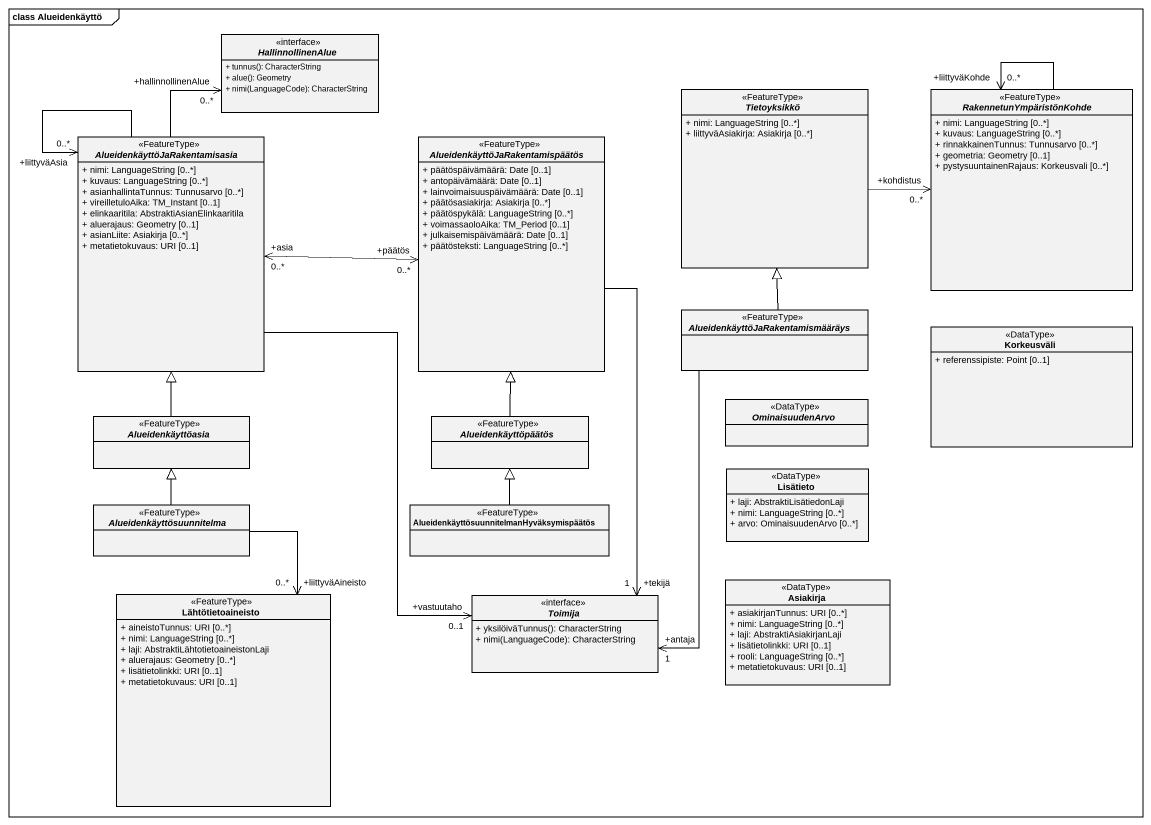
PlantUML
@startuml
mainframe class Alueidenkäyttö
hide circle
hide empty members
skinparam classAttributeIconSize 0
interface HallinnollinenAlue {
  + tunnus(): CharacterString
  + alue(): Geometry
  + nimi(LanguageCode): CharacterString
}
abstract class Tietoyksikkö <<FeatureType>> {
  + nimi: LanguageString [0..*]
  + liittyväAsiakirja: Asiakirja [0..*]
}
abstract class RakennetunYmpäristönKohde <<FeatureType>> {
  + nimi: LanguageString [0..*]
  + kuvaus: LanguageString [0..*]
  + rinnakkainenTunnus: Tunnusarvo [0..*]
  + geometria: Geometry [0..1]
  + pystysuuntainenRajaus: Korkeusvali [0..*]
}
abstract class "AlueidenkäyttöJaRakentamisasia" as AlueidenkäyttöJaRakentamisas <<FeatureType>> {
  + nimi: LanguageString [0..*]
  + kuvaus: LanguageString [0..*]
  + asianhallintaTunnus: Tunnusarvo [0..*]
  + vireilletuloAika: TM_Instant [0..1]
  + elinkaaritila: AbstraktiAsianElinkaaritila
  + aluerajaus: Geometry [0..1]
  + asianLiite: Asiakirja [0..*]
  + metatietokuvaus: URI [0..1]
}
abstract class "AlueidenkäyttöJaRakentamispäätös" as AlueidenkäyttöJaRakentamispä <<FeatureType>> {
  + päätöspäivämäärä: Date [0..1]
  + antopäivämäärä: Date [0..1]
  + lainvoimaisuuspäivämäärä: Date [0..1]
  + päätösasiakirja: Asiakirja [0..*]
  + päätöspykälä: LanguageString [0..*]
  + voimassaoloAika: TM_Period [0..1]
  + julkaisemispäivämäärä: Date [0..1]
  + päätösteksti: LanguageString [0..*]
}
abstract class "AlueidenkäyttöJaRakentamismääräys" as AlueidenkäyttöJaRakentamismä <<FeatureType>>
class Korkeusväli <<DataType>> {
  + referenssipiste: Point [0..1]
}
abstract class Alueidenkäyttöasia <<FeatureType>>
abstract class Alueidenkäyttöpäätös <<FeatureType>>
abstract class OminaisuudenArvo <<DataType>>
class Lisätieto <<DataType>> {
  + laji: AbstraktiLisätiedonLaji
  + nimi: LanguageString [0..*]
  + arvo: OminaisuudenArvo [0..*]
}
abstract class Alueidenkäyttösuunnitelma <<FeatureType>>
class "AlueidenkäyttösuunnitelmanHyväksymispäätös" as AlueidenkäyttösuunnitelmanHy <<FeatureType>>
class Lähtötietoaineisto <<FeatureType>> {
  + aineistoTunnus: URI [0..*]
  + nimi: LanguageString [0..*]
  + laji: AbstraktiLähtotietoaineistonLaji
  + aluerajaus: Geometry [0..*]
  + lisätietolinkki: URI [0..1]
  + metatietokuvaus: URI [0..1]
}
interface Toimija {
  + yksilöiväTunnus(): CharacterString
  + nimi(LanguageCode): CharacterString
}
class Asiakirja <<DataType>> {
  + asiakirjanTunnus: URI [0..*]
  + nimi: LanguageString [0..*]
  + laji: AbstraktiAsiakirjanLaji
  + lisätietolinkki: URI [0..1]
  + rooli: LanguageString [0..*]
  + metatietokuvaus: URI [0..1]
}
Tietoyksikkö -right-> "+kohdistus\n0..*" RakennetunYmpäristönKohde
RakennetunYmpäristönKohde --> "+liittyväKohde\n0..*" RakennetunYmpäristönKohde
AlueidenkäyttöJaRakentamisas -up-> "+hallinnollinenAlue\n0..*" HallinnollinenAlue
AlueidenkäyttöJaRakentamisas --> "+liittyväAsia\n0..*" AlueidenkäyttöJaRakentamisas
AlueidenkäyttöJaRakentamispä "+päätös\n0..*" <-left-> "+asia\n0..*" AlueidenkäyttöJaRakentamisas
AlueidenkäyttöJaRakentamispä --> "+tekijä\n1" Toimija
AlueidenkäyttöJaRakentamismä -up-|> Tietoyksikkö
AlueidenkäyttöJaRakentamismä --> "+antaja\n1" Toimija
Alueidenkäyttöasia -up-|> AlueidenkäyttöJaRakentamisas
Alueidenkäyttöpäätös -up-|> AlueidenkäyttöJaRakentamispä
Alueidenkäyttösuunnitelma -up-|> Alueidenkäyttöasia
Alueidenkäyttösuunnitelma --> "+liittyväAineisto\n0..*" Lähtötietoaineisto
AlueidenkäyttösuunnitelmanHy -up-|> Alueidenkäyttöpäätös
Toimija "+vastuutaho\n0..1" <-up- AlueidenkäyttöJaRakentamisas
@enduml
